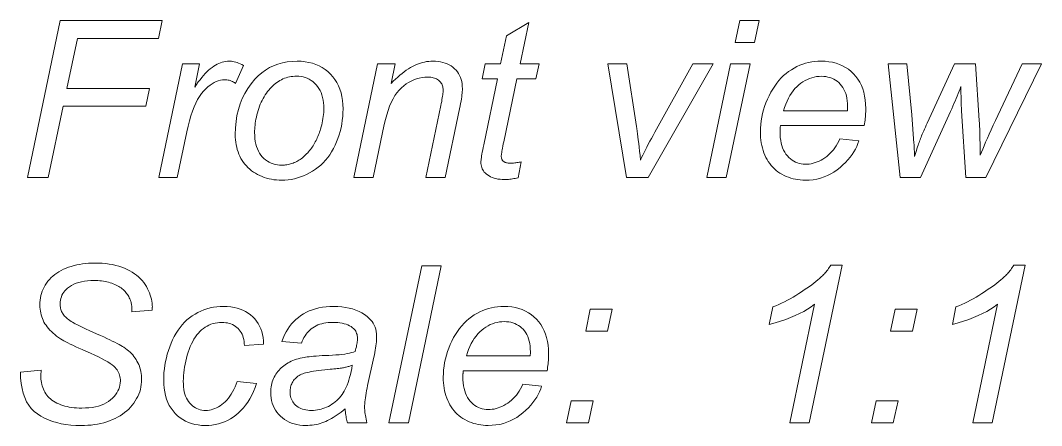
# Model space of a CAD drawing. Extents: x 0 to 297, y 0 to 562.
# Drawn here: x 153.89 to 179.9, y 469.26 to 479.57 of the extents above; entities that cross this region are included whole.
import ezdxf

# ---------------------------------------------------------------- set-up
doc = ezdxf.new("R2010")
doc.units = 0

msp = doc.modelspace()

# ---------------------------------------------------------------- linework, layer by layer
at = {"color": 7, "lineweight": 13}
for points in [[(154.071, 475.572), (154.906, 479.572), (157.506, 479.572), (157.41, 479.116), (155.345, 479.116), (155.08, 477.842), (157.184, 477.842), (157.088, 477.386), (154.985, 477.386), (154.605, 475.572)], [(166.646, 475.973), (166.565, 475.569), (166.529, 475.56), (166.494, 475.552), (166.459, 475.545), (166.424, 475.539), (166.39, 475.534), (166.356, 475.53), (166.322, 475.527), (166.288, 475.524), (166.254, 475.523), (166.221, 475.523), (166.163, 475.524), (166.108, 475.528), (166.055, 475.536), (166.004, 475.546), (165.956, 475.559), (165.91, 475.575), (165.867, 475.594), (165.826, 475.615), (165.788, 475.64), (165.751, 475.667), (165.727, 475.69), (165.704, 475.714), (165.685, 475.74), (165.668, 475.767), (165.653, 475.796), (165.641, 475.827), (165.632, 475.859), (165.626, 475.893), (165.622, 475.928), (165.62, 475.965), (165.621, 475.986), (165.623, 476.013), (165.627, 476.044), (165.632, 476.081), (165.638, 476.122), (165.646, 476.169), (165.655, 476.22), (165.666, 476.276), (165.678, 476.338), (165.691, 476.404), (166.043, 478.087), (165.653, 478.087), (165.732, 478.469), (166.123, 478.469), (166.273, 479.182), (166.837, 479.523), (166.616, 478.469), (167.102, 478.469), (167.02, 478.087), (166.537, 478.087), (166.202, 476.486), (166.19, 476.427), (166.179, 476.373), (166.17, 476.325), (166.162, 476.281), (166.155, 476.242), (166.149, 476.207), (166.145, 476.178), (166.141, 476.154), (166.14, 476.135), (166.139, 476.12), (166.139, 476.103), (166.141, 476.087), (166.143, 476.071), (166.147, 476.057), (166.152, 476.043), (166.157, 476.03), (166.164, 476.018), (166.171, 476.007), (166.18, 475.996), (166.189, 475.986), (166.2, 475.978), (166.212, 475.97), (166.225, 475.963), (166.24, 475.957), (166.256, 475.952), (166.273, 475.948), (166.291, 475.944), (166.311, 475.942), (166.332, 475.941), (166.354, 475.94), (166.387, 475.94), (166.419, 475.941), (166.45, 475.943), (166.48, 475.945), (166.509, 475.948), (166.538, 475.952), (166.566, 475.956), (166.594, 475.961), (166.62, 475.967)], [(172.093, 479.012), (172.21, 479.572), (172.701, 479.572), (172.584, 479.012)], [(157.416, 475.572), (158.022, 478.469), (158.458, 478.469), (158.335, 477.877), (158.38, 477.943), (158.424, 478.005), (158.469, 478.063), (158.513, 478.118), (158.557, 478.169), (158.6, 478.217), (158.644, 478.262), (158.687, 478.303), (158.73, 478.34), (158.773, 478.374), (158.816, 478.405), (158.859, 478.432), (158.903, 478.456), (158.946, 478.477), (158.99, 478.495), (159.034, 478.509), (159.078, 478.52), (159.122, 478.528), (159.167, 478.533), (159.211, 478.535), (159.241, 478.534), (159.273, 478.531), (159.306, 478.525), (159.34, 478.518), (159.376, 478.508), (159.413, 478.497), (159.451, 478.483), (159.491, 478.467), (159.532, 478.449), (159.574, 478.428), (159.372, 477.97), (159.346, 477.988), (159.32, 478.004), (159.293, 478.017), (159.266, 478.029), (159.238, 478.04), (159.209, 478.048), (159.181, 478.055), (159.151, 478.059), (159.121, 478.062), (159.091, 478.063), (159.039, 478.06), (158.987, 478.051), (158.934, 478.037), (158.882, 478.017), (158.829, 477.991), (158.775, 477.959), (158.722, 477.921), (158.668, 477.878), (158.614, 477.829), (158.559, 477.774), (158.506, 477.711), (158.455, 477.64), (158.406, 477.559), (158.36, 477.469), (158.316, 477.369), (158.274, 477.261), (158.235, 477.143), (158.198, 477.016), (158.163, 476.88), (158.131, 476.734), (157.885, 475.572)], [(159.364, 476.671), (159.369, 476.838), (159.384, 476.999), (159.409, 477.154), (159.444, 477.303), (159.489, 477.447), (159.544, 477.585), (159.609, 477.716), (159.684, 477.842), (159.768, 477.962), (159.863, 478.077), (159.948, 478.164), (160.038, 478.242), (160.134, 478.31), (160.234, 478.37), (160.339, 478.42), (160.45, 478.462), (160.566, 478.494), (160.687, 478.517), (160.813, 478.53), (160.944, 478.535), (161.047, 478.532), (161.145, 478.522), (161.24, 478.505), (161.33, 478.483), (161.417, 478.453), (161.499, 478.417), (161.578, 478.374), (161.652, 478.325), (161.722, 478.27), (161.788, 478.207), (161.849, 478.14), (161.904, 478.067), (161.952, 477.99), (161.993, 477.909), (162.029, 477.823), (162.058, 477.732), (162.08, 477.637), (162.096, 477.537), (162.106, 477.432), (162.109, 477.323), (162.107, 477.224), (162.101, 477.126), (162.091, 477.03), (162.077, 476.935), (162.058, 476.842), (162.036, 476.749), (162.01, 476.659), (161.98, 476.569), (161.945, 476.481), (161.907, 476.394), (161.865, 476.31), (161.819, 476.231), (161.771, 476.155), (161.718, 476.083), (161.662, 476.015), (161.603, 475.951), (161.541, 475.891), (161.475, 475.835), (161.405, 475.783), (161.333, 475.735), (161.258, 475.692), (161.182, 475.653), (161.106, 475.619), (161.028, 475.589), (160.95, 475.564), (160.871, 475.543), (160.792, 475.527), (160.711, 475.515), (160.63, 475.509), (160.548, 475.506), (160.481, 475.508), (160.415, 475.512), (160.351, 475.519), (160.287, 475.529), (160.225, 475.542), (160.164, 475.558), (160.105, 475.577), (160.046, 475.599), (159.989, 475.623), (159.933, 475.651), (159.879, 475.681), (159.827, 475.714), (159.779, 475.748), (159.732, 475.786), (159.689, 475.826), (159.648, 475.868), (159.609, 475.912), (159.574, 475.959), (159.54, 476.008), (159.51, 476.06), (159.482, 476.114), (159.457, 476.169), (159.436, 476.226), (159.417, 476.285), (159.401, 476.345), (159.387, 476.407), (159.377, 476.471), (159.37, 476.536), (159.365, 476.603)], [(162.384, 475.572), (162.99, 478.469), (163.438, 478.469), (163.331, 477.965), (163.389, 478.023), (163.447, 478.077), (163.503, 478.129), (163.559, 478.177), (163.614, 478.222), (163.668, 478.264), (163.721, 478.302), (163.774, 478.337), (163.826, 478.37), (163.877, 478.398), (163.928, 478.424), (163.979, 478.448), (164.03, 478.468), (164.082, 478.486), (164.133, 478.501), (164.185, 478.513), (164.238, 478.523), (164.29, 478.529), (164.343, 478.534), (164.395, 478.535), (164.464, 478.533), (164.53, 478.527), (164.593, 478.518), (164.653, 478.504), (164.71, 478.487), (164.763, 478.466), (164.814, 478.441), (164.862, 478.413), (164.906, 478.38), (164.948, 478.344), (164.986, 478.304), (165.02, 478.262), (165.05, 478.218), (165.076, 478.171), (165.098, 478.121), (165.116, 478.069), (165.13, 478.014), (165.14, 477.956), (165.146, 477.896), (165.148, 477.834), (165.148, 477.8), (165.146, 477.762), (165.142, 477.72), (165.137, 477.675), (165.131, 477.626), (165.123, 477.574), (165.114, 477.517), (165.103, 477.457), (165.091, 477.394), (165.078, 477.326), (164.709, 475.572), (164.215, 475.572), (164.6, 477.408), (164.611, 477.46), (164.621, 477.509), (164.629, 477.556), (164.637, 477.6), (164.643, 477.641), (164.648, 477.679), (164.652, 477.714), (164.655, 477.747), (164.657, 477.777), (164.657, 477.804), (164.656, 477.832), (164.653, 477.859), (164.648, 477.886), (164.641, 477.911), (164.632, 477.935), (164.621, 477.958), (164.609, 477.979), (164.594, 478), (164.577, 478.02), (164.558, 478.038), (164.537, 478.055), (164.514, 478.071), (164.49, 478.084), (164.464, 478.096), (164.436, 478.106), (164.406, 478.114), (164.375, 478.12), (164.342, 478.125), (164.307, 478.127), (164.27, 478.128), (164.195, 478.126), (164.122, 478.117), (164.05, 478.104), (163.98, 478.085), (163.911, 478.06), (163.845, 478.03), (163.78, 477.995), (163.716, 477.954), (163.655, 477.907), (163.595, 477.855), (163.537, 477.797), (163.482, 477.731), (163.431, 477.657), (163.383, 477.575), (163.338, 477.485), (163.296, 477.388), (163.257, 477.282), (163.221, 477.169), (163.189, 477.048), (163.159, 476.92), (162.878, 475.572)], [(169.329, 475.572), (168.854, 478.469), (169.334, 478.469), (169.582, 476.873), (169.591, 476.818), (169.599, 476.755), (169.609, 476.686), (169.618, 476.611), (169.628, 476.529), (169.638, 476.44), (169.649, 476.345), (169.66, 476.243), (169.671, 476.134), (169.683, 476.019), (169.712, 476.082), (169.743, 476.146), (169.776, 476.212), (169.809, 476.28), (169.845, 476.35), (169.882, 476.422), (169.921, 476.495), (169.961, 476.57), (170.003, 476.647), (170.046, 476.726), (171.015, 478.469), (171.536, 478.469), (169.877, 475.572)], [(171.372, 475.572), (171.978, 478.469), (172.472, 478.469), (171.866, 475.572)], [(174.761, 476.557), (175.241, 476.508), (175.218, 476.436), (175.189, 476.366), (175.155, 476.296), (175.115, 476.227), (175.07, 476.159), (175.02, 476.091), (174.964, 476.025), (174.903, 475.958), (174.837, 475.893), (174.765, 475.828), (174.689, 475.767), (174.61, 475.712), (174.529, 475.664), (174.444, 475.622), (174.357, 475.587), (174.267, 475.558), (174.174, 475.535), (174.078, 475.519), (173.979, 475.509), (173.877, 475.506), (173.813, 475.508), (173.75, 475.512), (173.689, 475.52), (173.628, 475.53), (173.568, 475.543), (173.51, 475.56), (173.452, 475.579), (173.396, 475.601), (173.341, 475.627), (173.286, 475.655), (173.234, 475.686), (173.184, 475.72), (173.137, 475.756), (173.092, 475.796), (173.05, 475.837), (173.01, 475.882), (172.973, 475.929), (172.938, 475.979), (172.906, 476.032), (172.877, 476.087), (172.85, 476.145), (172.826, 476.204), (172.805, 476.265), (172.787, 476.327), (172.772, 476.391), (172.759, 476.456), (172.749, 476.523), (172.742, 476.592), (172.738, 476.662), (172.736, 476.734), (172.739, 476.829), (172.745, 476.923), (172.756, 477.016), (172.772, 477.109), (172.791, 477.202), (172.816, 477.293), (172.844, 477.385), (172.877, 477.475), (172.914, 477.565), (172.956, 477.655), (173.001, 477.742), (173.049, 477.824), (173.1, 477.902), (173.153, 477.975), (173.208, 478.044), (173.266, 478.108), (173.327, 478.167), (173.39, 478.222), (173.456, 478.272), (173.525, 478.318), (173.595, 478.359), (173.667, 478.396), (173.74, 478.429), (173.814, 478.457), (173.889, 478.481), (173.965, 478.5), (174.042, 478.515), (174.12, 478.526), (174.2, 478.533), (174.281, 478.535), (174.382, 478.532), (174.48, 478.522), (174.573, 478.506), (174.662, 478.483), (174.747, 478.454), (174.828, 478.419), (174.904, 478.377), (174.977, 478.329), (175.045, 478.274), (175.109, 478.213), (175.168, 478.146), (175.22, 478.075), (175.267, 477.999), (175.307, 477.918), (175.341, 477.832), (175.369, 477.742), (175.391, 477.647), (175.406, 477.548), (175.415, 477.443), (175.419, 477.334), (175.418, 477.292), (175.417, 477.249), (175.415, 477.206), (175.412, 477.162), (175.409, 477.119), (175.405, 477.075), (175.4, 477.031), (175.394, 476.987), (175.388, 476.942), (175.38, 476.898), (173.247, 476.898), (173.245, 476.881), (173.243, 476.865), (173.241, 476.849), (173.24, 476.833), (173.239, 476.817), (173.238, 476.802), (173.237, 476.787), (173.236, 476.773), (173.236, 476.759), (173.236, 476.745), (173.238, 476.666), (173.243, 476.59), (173.253, 476.518), (173.266, 476.451), (173.283, 476.387), (173.303, 476.326), (173.327, 476.27), (173.355, 476.218), (173.387, 476.169), (173.423, 476.124), (173.461, 476.084), (173.501, 476.047), (173.542, 476.015), (173.586, 475.987), (173.63, 475.964), (173.677, 475.944), (173.725, 475.929), (173.775, 475.919), (173.827, 475.912), (173.88, 475.91), (173.93, 475.912), (173.981, 475.917), (174.031, 475.925), (174.081, 475.937), (174.131, 475.952), (174.181, 475.97), (174.231, 475.992), (174.28, 476.017), (174.33, 476.045), (174.379, 476.077), (174.427, 476.111), (174.473, 476.149), (174.517, 476.19), (174.558, 476.233), (174.597, 476.28), (174.634, 476.329), (174.669, 476.382), (174.702, 476.437), (174.733, 476.495)], [(176.292, 475.572), (175.989, 478.469), (176.464, 478.469), (176.595, 477.168), (176.646, 476.437), (176.648, 476.419), (176.649, 476.397), (176.65, 476.373), (176.652, 476.345), (176.653, 476.313), (176.655, 476.279), (176.657, 476.241), (176.659, 476.199), (176.661, 476.155), (176.663, 476.107), (176.679, 476.161), (176.695, 476.213), (176.71, 476.262), (176.724, 476.308), (176.739, 476.352), (176.752, 476.394), (176.765, 476.433), (176.778, 476.469), (176.79, 476.503), (176.802, 476.534), (176.814, 476.565), (176.828, 476.598), (176.842, 476.634), (176.859, 476.673), (176.876, 476.714), (176.895, 476.758), (176.916, 476.804), (176.937, 476.853), (176.96, 476.904), (176.985, 476.958), (177.675, 478.469), (178.213, 478.469), (178.308, 477.021), (178.312, 476.952), (178.316, 476.88), (178.32, 476.803), (178.323, 476.721), (178.326, 476.635), (178.328, 476.545), (178.331, 476.45), (178.333, 476.351), (178.334, 476.247), (178.335, 476.139), (178.364, 476.215), (178.397, 476.297), (178.433, 476.384), (178.472, 476.477), (178.515, 476.576), (178.561, 476.68), (178.611, 476.79), (178.664, 476.906), (178.72, 477.027), (178.78, 477.154), (179.402, 478.469), (179.896, 478.469), (178.48, 475.572), (177.967, 475.572), (177.858, 477.272), (177.856, 477.306), (177.854, 477.347), (177.852, 477.394), (177.85, 477.446), (177.848, 477.505), (177.847, 477.57), (177.845, 477.64), (177.844, 477.717), (177.843, 477.8), (177.842, 477.888), (177.819, 477.829), (177.795, 477.77), (177.771, 477.709), (177.745, 477.647), (177.719, 477.585), (177.693, 477.521), (177.665, 477.457), (177.636, 477.391), (177.607, 477.325), (177.577, 477.258), (176.81, 475.572)], [(159.858, 476.72), (159.86, 476.641), (159.866, 476.565), (159.876, 476.493), (159.889, 476.425), (159.907, 476.361), (159.929, 476.301), (159.954, 476.244), (159.984, 476.192), (160.017, 476.144), (160.054, 476.1), (160.095, 476.06), (160.137, 476.024), (160.182, 475.992), (160.229, 475.964), (160.277, 475.941), (160.328, 475.922), (160.382, 475.907), (160.437, 475.897), (160.494, 475.89), (160.554, 475.888), (160.585, 475.889), (160.617, 475.891), (160.648, 475.894), (160.68, 475.898), (160.711, 475.904), (160.743, 475.911), (160.774, 475.92), (160.805, 475.929), (160.836, 475.94), (160.867, 475.952), (160.898, 475.966), (160.929, 475.981), (160.959, 475.997), (160.988, 476.014), (161.018, 476.033), (161.046, 476.053), (161.074, 476.075), (161.102, 476.098), (161.13, 476.122), (161.157, 476.147), (161.183, 476.174), (161.209, 476.201), (161.233, 476.229), (161.257, 476.258), (161.28, 476.288), (161.303, 476.318), (161.324, 476.349), (161.345, 476.381), (161.365, 476.413), (161.384, 476.446), (161.403, 476.48), (161.421, 476.514), (161.438, 476.549), (161.454, 476.585), (161.469, 476.621), (161.484, 476.657), (161.498, 476.694), (161.512, 476.731), (161.524, 476.769), (161.536, 476.808), (161.552, 476.862), (161.566, 476.915), (161.579, 476.968), (161.59, 477.02), (161.599, 477.072), (161.607, 477.124), (161.613, 477.175), (161.617, 477.226), (161.62, 477.276), (161.62, 477.326), (161.619, 477.403), (161.613, 477.476), (161.603, 477.546), (161.589, 477.612), (161.571, 477.675), (161.549, 477.734), (161.524, 477.79), (161.494, 477.842), (161.46, 477.891), (161.423, 477.936), (161.382, 477.977), (161.339, 478.014), (161.295, 478.047), (161.248, 478.075), (161.199, 478.099), (161.148, 478.118), (161.096, 478.133), (161.041, 478.144), (160.984, 478.151), (160.925, 478.153), (160.879, 478.152), (160.834, 478.148), (160.789, 478.143), (160.746, 478.135), (160.703, 478.125), (160.661, 478.113), (160.62, 478.099), (160.58, 478.082), (160.54, 478.063), (160.502, 478.042), (160.464, 478.019), (160.427, 477.994), (160.391, 477.967), (160.355, 477.938), (160.32, 477.906), (160.286, 477.873), (160.252, 477.838), (160.22, 477.8), (160.188, 477.761), (160.157, 477.719), (160.127, 477.676), (160.098, 477.631), (160.072, 477.585), (160.046, 477.538), (160.023, 477.489), (160.001, 477.439), (159.981, 477.387), (159.962, 477.334), (159.945, 477.28), (159.93, 477.224), (159.916, 477.168), (159.904, 477.113), (159.893, 477.06), (159.884, 477.008), (159.876, 476.957), (159.869, 476.907), (159.864, 476.859), (159.861, 476.811), (159.859, 476.765)], [(173.326, 477.274), (174.952, 477.274), (174.953, 477.289), (174.953, 477.303), (174.953, 477.316), (174.954, 477.328), (174.954, 477.34), (174.954, 477.35), (174.954, 477.36), (174.955, 477.369), (174.955, 477.376), (174.955, 477.383), (174.953, 477.456), (174.947, 477.525), (174.938, 477.591), (174.925, 477.653), (174.908, 477.711), (174.888, 477.766), (174.864, 477.818), (174.836, 477.866), (174.804, 477.911), (174.769, 477.952), (174.731, 477.99), (174.691, 478.024), (174.648, 478.053), (174.604, 478.079), (174.557, 478.101), (174.508, 478.119), (174.457, 478.132), (174.404, 478.142), (174.349, 478.148), (174.292, 478.15), (174.229, 478.148), (174.167, 478.141), (174.107, 478.131), (174.047, 478.115), (173.989, 478.096), (173.932, 478.072), (173.876, 478.043), (173.821, 478.01), (173.767, 477.973), (173.715, 477.932), (173.664, 477.886), (173.616, 477.836), (173.57, 477.781), (173.527, 477.722), (173.487, 477.658), (173.45, 477.59), (173.415, 477.518), (173.382, 477.441), (173.353, 477.36)], [(153.895, 470.622), (154.419, 470.671), (154.413, 470.532), (154.414, 470.486), (154.417, 470.441), (154.423, 470.397), (154.43, 470.353), (154.44, 470.31), (154.451, 470.268), (154.465, 470.227), (154.481, 470.186), (154.499, 470.147), (154.52, 470.108), (154.542, 470.07), (154.568, 470.034), (154.596, 470), (154.627, 469.968), (154.661, 469.937), (154.697, 469.909), (154.737, 469.881), (154.779, 469.856), (154.824, 469.832), (154.872, 469.81), (154.922, 469.791), (154.973, 469.773), (155.027, 469.757), (155.083, 469.743), (155.14, 469.732), (155.2, 469.722), (155.261, 469.715), (155.324, 469.71), (155.389, 469.707), (155.455, 469.705), (155.549, 469.708), (155.638, 469.714), (155.723, 469.724), (155.803, 469.739), (155.879, 469.758), (155.95, 469.781), (156.016, 469.808), (156.078, 469.84), (156.135, 469.876), (156.188, 469.916), (156.236, 469.958), (156.279, 470.002), (156.317, 470.047), (156.35, 470.093), (156.377, 470.141), (156.4, 470.189), (156.418, 470.239), (156.43, 470.29), (156.438, 470.342), (156.44, 470.396), (156.439, 470.433), (156.435, 470.47), (156.428, 470.506), (156.419, 470.541), (156.407, 470.576), (156.392, 470.61), (156.375, 470.643), (156.355, 470.676), (156.332, 470.708), (156.307, 470.74), (156.275, 470.771), (156.233, 470.805), (156.182, 470.841), (156.122, 470.879), (156.052, 470.92), (155.973, 470.962), (155.884, 471.007), (155.786, 471.054), (155.679, 471.103), (155.562, 471.154), (155.47, 471.194), (155.385, 471.232), (155.306, 471.268), (155.232, 471.303), (155.165, 471.335), (155.103, 471.365), (155.048, 471.394), (154.999, 471.421), (154.955, 471.445), (154.918, 471.468), (154.865, 471.504), (154.816, 471.54), (154.769, 471.577), (154.725, 471.615), (154.683, 471.653), (154.645, 471.692), (154.609, 471.732), (154.577, 471.772), (154.547, 471.813), (154.52, 471.854), (154.495, 471.896), (154.473, 471.94), (154.454, 471.985), (154.437, 472.031), (154.423, 472.078), (154.412, 472.126), (154.403, 472.175), (154.396, 472.226), (154.393, 472.277), (154.391, 472.33), (154.393, 472.391), (154.398, 472.451), (154.407, 472.51), (154.418, 472.567), (154.434, 472.624), (154.452, 472.679), (154.474, 472.733), (154.5, 472.785), (154.528, 472.837), (154.56, 472.887), (154.596, 472.935), (154.634, 472.982), (154.676, 473.025), (154.721, 473.067), (154.769, 473.106), (154.82, 473.143), (154.874, 473.177), (154.932, 473.209), (154.992, 473.239), (155.056, 473.266), (155.122, 473.291), (155.189, 473.313), (155.259, 473.333), (155.33, 473.35), (155.403, 473.364), (155.477, 473.376), (155.553, 473.385), (155.631, 473.392), (155.71, 473.396), (155.791, 473.397), (155.887, 473.396), (155.98, 473.391), (156.07, 473.382), (156.157, 473.371), (156.241, 473.356), (156.322, 473.338), (156.4, 473.317), (156.475, 473.292), (156.546, 473.265), (156.615, 473.233), (156.68, 473.2), (156.742, 473.164), (156.8, 473.125), (156.854, 473.085), (156.905, 473.042), (156.951, 472.998), (156.995, 472.951), (157.034, 472.902), (157.07, 472.85), (157.102, 472.797), (157.131, 472.743), (157.157, 472.689), (157.179, 472.635), (157.199, 472.583), (157.216, 472.53), (157.229, 472.478), (157.24, 472.427), (157.247, 472.376), (157.252, 472.326), (157.254, 472.276), (157.253, 472.27), (157.253, 472.265), (157.253, 472.258), (157.253, 472.251), (157.253, 472.243), (157.253, 472.234), (157.252, 472.225), (157.252, 472.215), (157.251, 472.205), (157.251, 472.194), (156.735, 472.153), (156.735, 472.186), (156.734, 472.218), (156.732, 472.248), (156.73, 472.276), (156.728, 472.304), (156.724, 472.329), (156.72, 472.354), (156.716, 472.376), (156.711, 472.398), (156.705, 472.418), (156.694, 472.45), (156.681, 472.482), (156.667, 472.513), (156.652, 472.542), (156.636, 472.571), (156.618, 472.599), (156.599, 472.625), (156.579, 472.651), (156.558, 472.675), (156.536, 472.699), (156.512, 472.721), (156.487, 472.743), (156.459, 472.763), (156.43, 472.783), (156.4, 472.802), (156.367, 472.82), (156.333, 472.837), (156.298, 472.853), (156.26, 472.868), (156.221, 472.883), (156.18, 472.896), (156.139, 472.908), (156.096, 472.918), (156.053, 472.927), (156.008, 472.935), (155.963, 472.941), (155.917, 472.946), (155.869, 472.95), (155.821, 472.952), (155.772, 472.952), (155.687, 472.95), (155.605, 472.945), (155.527, 472.935), (155.454, 472.921), (155.384, 472.903), (155.318, 472.882), (155.256, 472.856), (155.197, 472.827), (155.143, 472.793), (155.093, 472.756), (155.057, 472.725), (155.026, 472.692), (154.998, 472.657), (154.974, 472.62), (154.953, 472.581), (154.937, 472.54), (154.924, 472.498), (154.914, 472.453), (154.909, 472.406), (154.907, 472.358), (154.908, 472.328), (154.91, 472.3), (154.914, 472.272), (154.919, 472.245), (154.926, 472.218), (154.935, 472.192), (154.944, 472.167), (154.956, 472.142), (154.969, 472.118), (154.983, 472.094), (155, 472.071), (155.019, 472.048), (155.04, 472.025), (155.064, 472.002), (155.09, 471.979), (155.119, 471.957), (155.151, 471.934), (155.184, 471.911), (155.22, 471.889), (155.259, 471.866), (155.291, 471.849), (155.331, 471.829), (155.379, 471.805), (155.435, 471.778), (155.498, 471.748), (155.57, 471.715), (155.649, 471.679), (155.736, 471.64), (155.83, 471.598), (155.933, 471.553), (156.016, 471.515), (156.095, 471.48), (156.168, 471.445), (156.235, 471.413), (156.297, 471.382), (156.354, 471.353), (156.405, 471.325), (156.452, 471.299), (156.492, 471.275), (156.528, 471.253), (156.57, 471.223), (156.611, 471.192), (156.65, 471.16), (156.686, 471.127), (156.721, 471.093), (156.753, 471.057), (156.784, 471.02), (156.812, 470.982), (156.839, 470.943), (156.863, 470.902), (156.886, 470.86), (156.906, 470.817), (156.923, 470.773), (156.938, 470.728), (156.951, 470.682), (156.962, 470.635), (156.97, 470.586), (156.976, 470.536), (156.979, 470.486), (156.981, 470.434), (156.979, 470.37), (156.973, 470.306), (156.963, 470.244), (156.949, 470.182), (156.931, 470.122), (156.909, 470.062), (156.884, 470.004), (156.854, 469.947), (156.82, 469.89), (156.783, 469.835), (156.742, 469.781), (156.698, 469.73), (156.651, 469.682), (156.6, 469.636), (156.547, 469.592), (156.491, 469.551), (156.432, 469.512), (156.369, 469.476), (156.304, 469.442), (156.236, 469.411), (156.165, 469.382), (156.092, 469.357), (156.017, 469.334), (155.94, 469.315), (155.861, 469.298), (155.78, 469.285), (155.697, 469.274), (155.612, 469.267), (155.525, 469.262), (155.436, 469.261), (155.303, 469.264), (155.175, 469.273), (155.051, 469.287), (154.933, 469.308), (154.819, 469.335), (154.711, 469.367), (154.607, 469.406), (154.509, 469.45), (154.416, 469.5), (154.327, 469.557), (154.246, 469.621), (154.172, 469.694), (154.108, 469.777), (154.052, 469.869), (154.004, 469.971), (153.965, 470.082), (153.935, 470.203), (153.913, 470.333), (153.9, 470.473)], [(163.278, 469.329), (164.113, 473.329), (164.607, 473.329), (163.772, 469.329)], [(173.483, 469.329), (174.116, 472.349), (174.031, 472.286), (173.939, 472.226), (173.84, 472.168), (173.735, 472.112), (173.623, 472.059), (173.505, 472.009), (173.38, 471.961), (173.248, 471.916), (173.109, 471.874), (172.964, 471.834), (173.057, 472.281), (173.131, 472.312), (173.204, 472.344), (173.277, 472.378), (173.35, 472.413), (173.423, 472.451), (173.496, 472.49), (173.568, 472.532), (173.64, 472.575), (173.712, 472.619), (173.784, 472.666), (173.854, 472.713), (173.921, 472.758), (173.983, 472.803), (174.043, 472.846), (174.098, 472.888), (174.15, 472.929), (174.199, 472.969), (174.244, 473.007), (174.285, 473.045), (174.323, 473.081), (174.345, 473.103), (174.366, 473.126), (174.388, 473.15), (174.409, 473.175), (174.43, 473.201), (174.45, 473.228), (174.471, 473.256), (174.491, 473.285), (174.511, 473.315), (174.53, 473.345), (174.817, 473.345), (173.979, 469.329)], [(178.143, 469.329), (178.776, 472.349), (178.691, 472.286), (178.599, 472.226), (178.501, 472.168), (178.395, 472.112), (178.284, 472.059), (178.165, 472.009), (178.04, 471.961), (177.908, 471.916), (177.77, 471.874), (177.625, 471.834), (177.717, 472.281), (177.791, 472.312), (177.864, 472.344), (177.938, 472.378), (178.011, 472.413), (178.083, 472.451), (178.156, 472.49), (178.228, 472.532), (178.301, 472.575), (178.373, 472.619), (178.445, 472.666), (178.514, 472.713), (178.581, 472.758), (178.644, 472.803), (178.703, 472.846), (178.759, 472.888), (178.811, 472.929), (178.859, 472.969), (178.904, 473.007), (178.946, 473.045), (178.983, 473.081), (179.005, 473.103), (179.027, 473.126), (179.048, 473.15), (179.069, 473.175), (179.09, 473.201), (179.11, 473.228), (179.131, 473.256), (179.151, 473.285), (179.171, 473.315), (179.191, 473.345), (179.477, 473.345), (178.64, 469.329)], [(159.415, 470.385), (159.908, 470.333), (159.87, 470.227), (159.828, 470.127), (159.783, 470.032), (159.735, 469.943), (159.684, 469.86), (159.629, 469.782), (159.572, 469.71), (159.511, 469.643), (159.447, 469.582), (159.38, 469.527), (159.311, 469.477), (159.24, 469.432), (159.166, 469.392), (159.091, 469.358), (159.014, 469.329), (158.936, 469.306), (158.855, 469.287), (158.772, 469.274), (158.688, 469.266), (158.601, 469.263), (158.509, 469.266), (158.42, 469.276), (158.334, 469.291), (158.252, 469.312), (158.174, 469.34), (158.099, 469.373), (158.028, 469.413), (157.961, 469.459), (157.897, 469.511), (157.836, 469.569), (157.78, 469.633), (157.73, 469.701), (157.686, 469.774), (157.648, 469.852), (157.616, 469.935), (157.59, 470.023), (157.569, 470.116), (157.554, 470.213), (157.546, 470.316), (157.543, 470.423), (157.545, 470.518), (157.55, 470.612), (157.56, 470.706), (157.573, 470.8), (157.59, 470.894), (157.611, 470.987), (157.635, 471.08), (157.663, 471.172), (157.695, 471.264), (157.731, 471.356), (157.77, 471.446), (157.813, 471.531), (157.859, 471.611), (157.908, 471.688), (157.96, 471.76), (158.015, 471.827), (158.074, 471.89), (158.136, 471.949), (158.201, 472.003), (158.27, 472.053), (158.341, 472.099), (158.414, 472.139), (158.489, 472.175), (158.566, 472.206), (158.645, 472.232), (158.726, 472.254), (158.81, 472.271), (158.895, 472.283), (158.982, 472.29), (159.071, 472.292), (159.162, 472.289), (159.25, 472.282), (159.333, 472.268), (159.413, 472.25), (159.489, 472.226), (159.561, 472.197), (159.629, 472.163), (159.693, 472.124), (159.754, 472.079), (159.81, 472.029), (159.862, 471.974), (159.908, 471.917), (159.949, 471.855), (159.985, 471.791), (160.015, 471.723), (160.039, 471.651), (160.058, 471.577), (160.072, 471.498), (160.08, 471.417), (160.083, 471.332), (159.597, 471.299), (159.595, 471.353), (159.59, 471.404), (159.582, 471.453), (159.57, 471.5), (159.556, 471.544), (159.539, 471.586), (159.518, 471.626), (159.494, 471.663), (159.468, 471.698), (159.438, 471.73), (159.405, 471.76), (159.371, 471.786), (159.335, 471.809), (159.296, 471.83), (159.256, 471.847), (159.214, 471.861), (159.169, 471.872), (159.123, 471.879), (159.075, 471.884), (159.024, 471.886), (158.966, 471.884), (158.909, 471.878), (158.853, 471.869), (158.799, 471.855), (158.747, 471.838), (158.696, 471.818), (158.647, 471.793), (158.599, 471.765), (158.553, 471.733), (158.509, 471.697), (158.466, 471.658), (158.425, 471.614), (158.386, 471.567), (158.349, 471.515), (158.314, 471.46), (158.281, 471.401), (158.249, 471.338), (158.22, 471.271), (158.192, 471.2), (158.166, 471.126), (158.143, 471.049), (158.122, 470.973), (158.103, 470.898), (158.087, 470.824), (158.073, 470.749), (158.062, 470.676), (158.053, 470.603), (158.047, 470.531), (158.043, 470.459), (158.042, 470.388), (158.044, 470.315), (158.049, 470.247), (158.057, 470.182), (158.068, 470.12), (158.083, 470.063), (158.101, 470.009), (158.122, 469.959), (158.147, 469.913), (158.175, 469.87), (158.206, 469.831), (158.239, 469.796), (158.274, 469.764), (158.311, 469.736), (158.349, 469.712), (158.389, 469.692), (158.43, 469.675), (158.472, 469.662), (158.517, 469.653), (158.562, 469.647), (158.61, 469.645), (158.657, 469.647), (158.705, 469.653), (158.752, 469.662), (158.798, 469.675), (158.845, 469.691), (158.89, 469.711), (158.936, 469.735), (158.981, 469.762), (159.025, 469.793), (159.069, 469.828), (159.112, 469.867), (159.153, 469.909), (159.193, 469.955), (159.23, 470.005), (159.265, 470.059), (159.299, 470.116), (159.331, 470.178), (159.361, 470.243), (159.388, 470.312)], [(162.162, 469.689), (162.111, 469.646), (162.06, 469.605), (162.01, 469.567), (161.96, 469.531), (161.91, 469.498), (161.861, 469.467), (161.812, 469.438), (161.764, 469.411), (161.716, 469.387), (161.668, 469.366), (161.62, 469.346), (161.572, 469.329), (161.523, 469.314), (161.473, 469.3), (161.423, 469.289), (161.372, 469.28), (161.32, 469.273), (161.267, 469.268), (161.214, 469.264), (161.161, 469.263), (161.082, 469.266), (161.007, 469.273), (160.934, 469.285), (160.865, 469.301), (160.799, 469.322), (160.735, 469.348), (160.675, 469.379), (160.619, 469.414), (160.565, 469.455), (160.514, 469.499), (160.467, 469.548), (160.426, 469.599), (160.389, 469.653), (160.357, 469.709), (160.33, 469.769), (160.308, 469.83), (160.291, 469.895), (160.278, 469.962), (160.271, 470.031), (160.269, 470.104), (160.27, 470.152), (160.273, 470.199), (160.278, 470.244), (160.286, 470.289), (160.296, 470.333), (160.308, 470.375), (160.323, 470.416), (160.339, 470.457), (160.358, 470.496), (160.379, 470.534), (160.402, 470.57), (160.426, 470.605), (160.452, 470.639), (160.479, 470.671), (160.508, 470.702), (160.538, 470.731), (160.569, 470.759), (160.602, 470.785), (160.637, 470.81), (160.672, 470.834), (160.71, 470.856), (160.749, 470.876), (160.789, 470.896), (160.832, 470.914), (160.876, 470.931), (160.921, 470.947), (160.968, 470.961), (161.017, 470.974), (161.068, 470.986), (161.12, 470.996), (161.156, 471.002), (161.198, 471.009), (161.247, 471.014), (161.301, 471.02), (161.361, 471.025), (161.427, 471.03), (161.499, 471.035), (161.577, 471.04), (161.661, 471.044), (161.751, 471.048), (161.842, 471.052), (161.927, 471.058), (162.007, 471.065), (162.082, 471.073), (162.151, 471.082), (162.215, 471.092), (162.274, 471.104), (162.327, 471.117), (162.376, 471.131), (162.419, 471.146), (162.429, 471.186), (162.439, 471.224), (162.448, 471.261), (162.455, 471.297), (162.462, 471.331), (162.467, 471.364), (162.471, 471.395), (162.474, 471.426), (162.475, 471.454), (162.476, 471.482), (162.475, 471.515), (162.471, 471.548), (162.465, 471.578), (162.456, 471.607), (162.445, 471.635), (162.431, 471.661), (162.414, 471.686), (162.396, 471.71), (162.374, 471.731), (162.35, 471.752), (162.314, 471.778), (162.275, 471.801), (162.233, 471.821), (162.188, 471.839), (162.139, 471.854), (162.087, 471.866), (162.032, 471.876), (161.974, 471.883), (161.913, 471.887), (161.848, 471.888), (161.787, 471.887), (161.728, 471.883), (161.672, 471.876), (161.618, 471.866), (161.566, 471.854), (161.516, 471.839), (161.468, 471.821), (161.423, 471.8), (161.38, 471.777), (161.339, 471.75), (161.301, 471.722), (161.265, 471.691), (161.23, 471.657), (161.198, 471.622), (161.169, 471.584), (161.141, 471.543), (161.115, 471.501), (161.092, 471.456), (161.071, 471.409), (161.052, 471.359), (160.552, 471.403), (160.585, 471.487), (160.621, 471.567), (160.66, 471.643), (160.703, 471.715), (160.75, 471.783), (160.8, 471.847), (160.854, 471.907), (160.911, 471.963), (160.972, 472.015), (161.037, 472.063), (161.105, 472.106), (161.176, 472.145), (161.251, 472.18), (161.33, 472.21), (161.411, 472.235), (161.497, 472.255), (161.586, 472.271), (161.678, 472.283), (161.774, 472.29), (161.873, 472.292), (161.978, 472.29), (162.079, 472.282), (162.175, 472.269), (162.267, 472.251), (162.354, 472.228), (162.437, 472.2), (162.516, 472.166), (162.59, 472.128), (162.659, 472.084), (162.724, 472.036), (162.77, 471.996), (162.811, 471.955), (162.847, 471.911), (162.878, 471.864), (162.904, 471.816), (162.926, 471.765), (162.943, 471.712), (162.955, 471.657), (162.962, 471.599), (162.964, 471.539), (162.964, 471.492), (162.962, 471.443), (162.958, 471.393), (162.953, 471.342), (162.947, 471.289), (162.94, 471.234), (162.931, 471.178), (162.921, 471.121), (162.909, 471.062), (162.896, 471.001), (162.735, 470.281), (162.721, 470.214), (162.708, 470.149), (162.696, 470.086), (162.686, 470.027), (162.678, 469.969), (162.671, 469.915), (162.666, 469.863), (162.662, 469.813), (162.659, 469.766), (162.659, 469.722), (162.659, 469.693), (162.661, 469.662), (162.664, 469.629), (162.668, 469.593), (162.674, 469.555), (162.68, 469.515), (162.688, 469.472), (162.697, 469.427), (162.707, 469.379), (162.719, 469.329), (162.219, 469.329), (162.211, 469.358), (162.204, 469.389), (162.197, 469.421), (162.191, 469.455), (162.185, 469.49), (162.179, 469.527), (162.174, 469.565), (162.17, 469.605), (162.166, 469.646)], [(166.686, 470.314), (167.166, 470.265), (167.143, 470.194), (167.114, 470.123), (167.08, 470.054), (167.04, 469.985), (166.995, 469.916), (166.945, 469.849), (166.889, 469.782), (166.828, 469.716), (166.762, 469.65), (166.69, 469.585), (166.614, 469.524), (166.535, 469.469), (166.454, 469.421), (166.369, 469.379), (166.282, 469.344), (166.192, 469.315), (166.098, 469.292), (166.003, 469.276), (165.904, 469.267), (165.802, 469.263), (165.738, 469.265), (165.675, 469.269), (165.614, 469.277), (165.553, 469.287), (165.493, 469.301), (165.435, 469.317), (165.377, 469.336), (165.321, 469.359), (165.266, 469.384), (165.211, 469.412), (165.159, 469.443), (165.109, 469.477), (165.062, 469.514), (165.017, 469.553), (164.975, 469.595), (164.935, 469.639), (164.898, 469.686), (164.863, 469.737), (164.831, 469.789), (164.802, 469.845), (164.775, 469.902), (164.751, 469.961), (164.73, 470.022), (164.712, 470.084), (164.697, 470.148), (164.684, 470.214), (164.674, 470.281), (164.667, 470.349), (164.663, 470.419), (164.661, 470.491), (164.664, 470.586), (164.67, 470.68), (164.681, 470.774), (164.697, 470.866), (164.716, 470.959), (164.741, 471.051), (164.769, 471.142), (164.802, 471.233), (164.839, 471.323), (164.881, 471.412), (164.926, 471.499), (164.974, 471.581), (165.025, 471.659), (165.078, 471.732), (165.133, 471.801), (165.191, 471.865), (165.252, 471.924), (165.315, 471.979), (165.381, 472.029), (165.45, 472.075), (165.52, 472.116), (165.592, 472.153), (165.665, 472.186), (165.739, 472.214), (165.814, 472.238), (165.89, 472.257), (165.967, 472.273), (166.045, 472.283), (166.125, 472.29), (166.206, 472.292), (166.307, 472.289), (166.405, 472.279), (166.498, 472.263), (166.587, 472.241), (166.672, 472.212), (166.753, 472.176), (166.829, 472.134), (166.902, 472.086), (166.97, 472.031), (167.034, 471.97), (167.093, 471.903), (167.145, 471.832), (167.192, 471.756), (167.232, 471.675), (167.266, 471.589), (167.294, 471.499), (167.316, 471.404), (167.331, 471.305), (167.34, 471.201), (167.344, 471.092), (167.343, 471.049), (167.342, 471.006), (167.34, 470.963), (167.337, 470.92), (167.334, 470.876), (167.33, 470.832), (167.325, 470.788), (167.319, 470.744), (167.313, 470.7), (167.305, 470.655), (165.172, 470.655), (165.17, 470.638), (165.168, 470.622), (165.166, 470.606), (165.165, 470.59), (165.163, 470.574), (165.163, 470.559), (165.162, 470.545), (165.161, 470.53), (165.161, 470.516), (165.161, 470.502), (165.163, 470.423), (165.168, 470.347), (165.178, 470.276), (165.191, 470.208), (165.207, 470.144), (165.228, 470.084), (165.252, 470.027), (165.28, 469.975), (165.312, 469.926), (165.348, 469.881), (165.386, 469.841), (165.426, 469.804), (165.467, 469.772), (165.51, 469.744), (165.555, 469.721), (165.602, 469.702), (165.65, 469.687), (165.7, 469.676), (165.751, 469.669), (165.805, 469.667), (165.855, 469.669), (165.906, 469.674), (165.956, 469.682), (166.006, 469.694), (166.056, 469.709), (166.106, 469.727), (166.156, 469.749), (166.205, 469.774), (166.255, 469.802), (166.304, 469.834), (166.352, 469.868), (166.398, 469.906), (166.442, 469.947), (166.483, 469.99), (166.522, 470.037), (166.559, 470.086), (166.594, 470.139), (166.627, 470.194), (166.658, 470.253)], [(168.288, 471.667), (168.405, 472.227), (168.962, 472.227), (168.847, 471.667)], [(176.053, 471.667), (176.17, 472.227), (176.727, 472.227), (176.612, 471.667)], [(165.251, 471.032), (166.877, 471.032), (166.878, 471.046), (166.878, 471.06), (166.878, 471.073), (166.879, 471.086), (166.879, 471.097), (166.879, 471.107), (166.879, 471.117), (166.88, 471.126), (166.88, 471.134), (166.88, 471.141), (166.878, 471.213), (166.872, 471.282), (166.863, 471.348), (166.85, 471.41), (166.833, 471.468), (166.813, 471.524), (166.789, 471.575), (166.761, 471.623), (166.729, 471.668), (166.694, 471.71), (166.656, 471.747), (166.616, 471.781), (166.573, 471.81), (166.529, 471.836), (166.482, 471.858), (166.433, 471.876), (166.382, 471.89), (166.329, 471.899), (166.274, 471.905), (166.217, 471.907), (166.154, 471.905), (166.092, 471.899), (166.032, 471.888), (165.972, 471.872), (165.914, 471.853), (165.857, 471.829), (165.801, 471.8), (165.746, 471.768), (165.692, 471.731), (165.64, 471.689), (165.589, 471.643), (165.541, 471.593), (165.495, 471.538), (165.452, 471.479), (165.412, 471.416), (165.375, 471.348), (165.34, 471.275), (165.307, 471.198), (165.278, 471.117)], [(162.345, 470.797), (162.324, 470.789), (162.303, 470.781), (162.281, 470.774), (162.26, 470.767), (162.237, 470.761), (162.215, 470.755), (162.192, 470.749), (162.169, 470.744), (162.146, 470.739), (162.123, 470.734), (162.097, 470.73), (162.069, 470.725), (162.037, 470.721), (162.002, 470.716), (161.964, 470.712), (161.923, 470.707), (161.878, 470.702), (161.83, 470.697), (161.78, 470.693), (161.726, 470.688), (161.642, 470.68), (161.563, 470.672), (161.49, 470.663), (161.421, 470.654), (161.358, 470.644), (161.3, 470.635), (161.246, 470.624), (161.198, 470.613), (161.155, 470.602), (161.117, 470.591), (161.083, 470.578), (161.05, 470.565), (161.019, 470.549), (160.989, 470.533), (160.962, 470.515), (160.936, 470.495), (160.912, 470.475), (160.889, 470.452), (160.869, 470.429), (160.85, 470.404), (160.833, 470.378), (160.817, 470.352), (160.804, 470.325), (160.792, 470.297), (160.782, 470.269), (160.774, 470.24), (160.768, 470.211), (160.763, 470.181), (160.761, 470.151), (160.76, 470.12), (160.761, 470.079), (160.765, 470.04), (160.773, 470.002), (160.783, 469.966), (160.795, 469.931), (160.811, 469.898), (160.83, 469.866), (160.851, 469.836), (160.876, 469.807), (160.903, 469.779), (160.933, 469.754), (160.965, 469.731), (161, 469.711), (161.037, 469.694), (161.077, 469.679), (161.119, 469.667), (161.163, 469.657), (161.21, 469.651), (161.259, 469.647), (161.311, 469.645), (161.36, 469.647), (161.408, 469.651), (161.456, 469.657), (161.504, 469.666), (161.552, 469.678), (161.599, 469.692), (161.645, 469.709), (161.691, 469.728), (161.737, 469.75), (161.783, 469.775), (161.827, 469.802), (161.87, 469.831), (161.91, 469.862), (161.949, 469.895), (161.985, 469.93), (162.02, 469.967), (162.053, 470.007), (162.084, 470.048), (162.113, 470.091), (162.14, 470.137), (162.166, 470.185), (162.19, 470.237), (162.214, 470.293), (162.236, 470.354), (162.257, 470.418), (162.277, 470.486), (162.296, 470.558), (162.313, 470.633), (162.33, 470.713)], [(167.799, 469.329), (167.917, 469.888), (168.476, 469.888), (168.356, 469.329)], [(175.565, 469.329), (175.682, 469.888), (176.241, 469.888), (176.121, 469.329)]]:
    msp.add_lwpolyline(points, close=True, dxfattribs=at)

doc.saveas('drawing.dxf')
